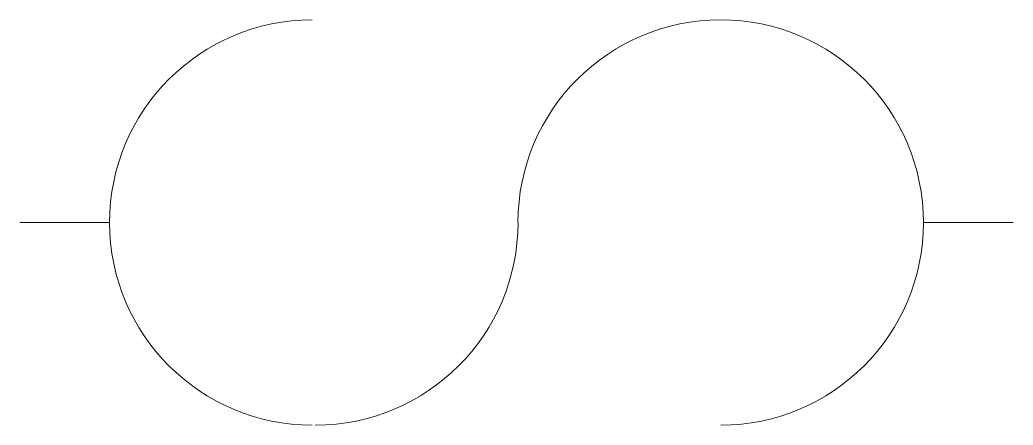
# Model space of a CAD drawing. Header units: inches. Extents: x 211.07 to 215.56, y -303.36 to -301.53.
import ezdxf

# ---------------------------------------------------------------- set-up
doc = ezdxf.new("R2010")
doc.units = ezdxf.units.IN
doc.header["$MEASUREMENT"] = 0
doc.layers.add('E101-Electrical-1st-floor', color=1, linetype='Continuous', lineweight=9)

msp = doc.modelspace()

# ---------------------------------------------------------------- linework, layer by layer
at = {"layer": 'E101-Electrical-1st-floor'}
for p, q in [((211.4743, -302.4413), (211.0687, -302.4413)), ((215.1517, -302.4413), (215.5572, -302.4413))]:
    msp.add_line(p, q, dxfattribs=at)
for centre, start, end in [((212.3903, -302.4413), 90, 270), ((214.2357, -302.4413), 270, 180), ((212.4038, -302.4413), 270, 0)]:
    msp.add_arc(centre, 0.916, start, end, dxfattribs=at)

doc.saveas('drawing.dxf')
